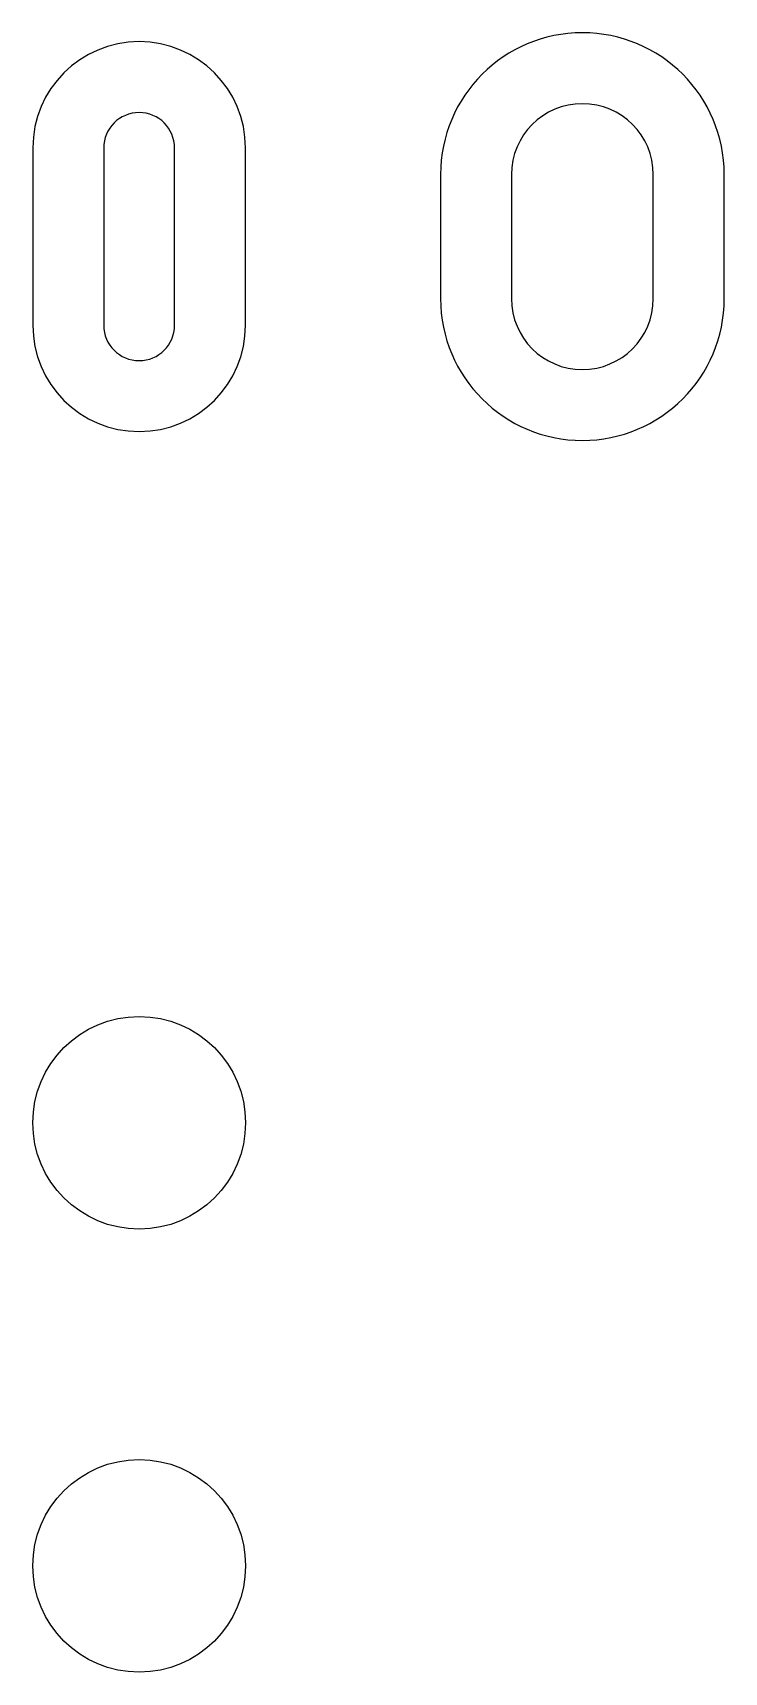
# Model space of a CAD drawing. Header units: inches. Extents: x 1.92 to 4.62, y -4.26 to -2.08.
# Drawn here: x 3.1299 to 3.2835, y -4.2165 to -3.8524 of the extents above; entities that cross this region are included whole.
import ezdxf

# ---------------------------------------------------------------- set-up
doc = ezdxf.new("R2010")
doc.units = ezdxf.units.IN
doc.header["$MEASUREMENT"] = 0
doc.layers.add('BLACK', color=250, linetype='CONTINUOUS')

msp = doc.modelspace()

# ---------------------------------------------------------------- linework, layer by layer
at = {"layer": 'BLACK', "linetype": 'CONTINUOUS'}
for p, q in [((3.12992, -3.87795), (3.12992, -3.91732)), ((3.14567, -3.87795), (3.14567, -3.91732)), ((3.16142, -3.91732), (3.16142, -3.87795)), ((3.17717, -3.91732), (3.17717, -3.87795)), ((3.22047, -3.88386), (3.22047, -3.91142)), ((3.23622, -3.88386), (3.23622, -3.91142)), ((3.26772, -3.91142), (3.26772, -3.88386)), ((3.28346, -3.91142), (3.28346, -3.88386))]:
    msp.add_line(p, q, dxfattribs=at)
at = {"layer": 'BLACK'}
for centre in [(3.15354, -4.09449), (3.15354, -4.09449), (3.15354, -4.19291), (3.15354, -4.19291)]:
    msp.add_circle(centre, 0.02362, dxfattribs=at)
for centre, radius, start, end in [((3.25197, -3.88386), 0.0315, 0, 180), ((3.15354, -3.87795), 0.02362, 0, 180), ((3.15354, -3.87795), 0.00787, 0, 180), ((3.25197, -3.88386), 0.01575, 0, 180), ((3.25197, -3.91142), 0.0315, -180, 0), ((3.25197, -3.91142), 0.01575, -180, 0), ((3.15354, -3.91732), 0.02362, -180, 0), ((3.15354, -3.91732), 0.00787, -180, 0)]:
    msp.add_arc(centre, radius, start, end, dxfattribs=at)

doc.saveas('drawing.dxf')
